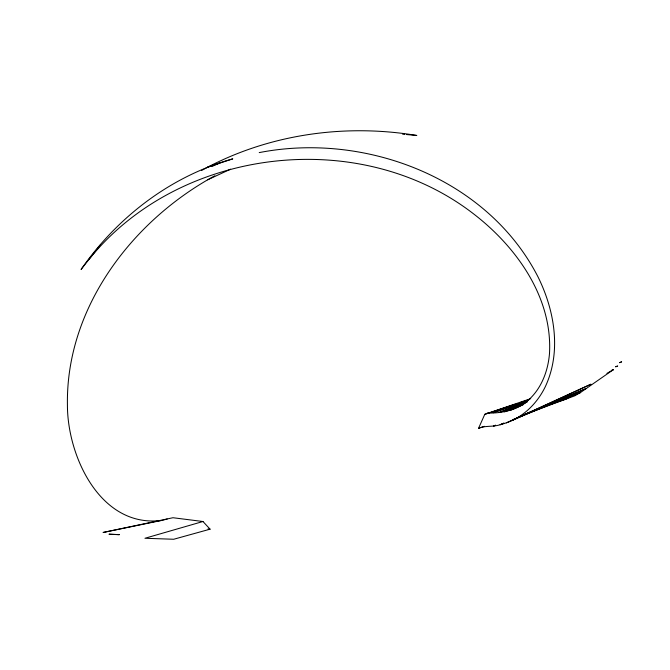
<?xml version="1.0" encoding="UTF-8"?>
<svg xmlns="http://www.w3.org/2000/svg" width="670" height="670" viewBox="0 0 670 670"><rect width="100%" height="100%" fill="white"/><g stroke="black" fill="none" stroke-linecap="round" stroke-linejoin="round"><path stroke-width="1" d="M484.485 426.329L478.548 428.306L484.779 414.328L530.707 398.65M100.592 244.676L81.078 269.449C117.501 216.98 170.892 176.076 232.775 158.865L207.842 167.065L201.461 170.548M88.842 259.55C179.619 146.546 361.314 125.449 475.256 215.179C517.207 247.975 552.557 298.024 549.5 353.417C548.127 370.359 541.896 387.536 529.25 399.32C518.119 410.216 502.257 413.34 487.216 413.072M611.442 370.376L613.393 369.647L580.505 392.519L574.76 395.819L523.898 414.738M568.252 397.787L566.552 398.926L547.767 405.199M613.393 369.647L606.928 373.383M214.81 175.808C132.065 220.765 65.735 307.991 67.427 405.057C67.36 456.471 100.617 528.295 161.813 520.414L103.063 532.482L172.969 517.726L202.968 521.511L210.079 529.174L173.698 539.258L144.955 538.27L202.968 521.511M478.548 428.306C485.197 425.391 493.112 427.117 500.071 424.755C506.436 423.113 512.542 420.584 518.203 417.226C529.97 410.04 539.208 399.186 545.229 386.85C561.736 351.834 554.626 310.31 537.935 276.743C487.35 178.12 365.116 131.906 259.231 152.601M207.641 179.811L230.622 169.158M512.424 420.35L590.974 384.203L506.361 422.862L585.923 388.642L544.442 406.087M212.214 166.361L219.827 162.952L207.842 167.065C271.593 133.807 346.105 123.716 416.815 135.466L406.698 134.553M510.012 410.459L523.362 404.638M525.69 402.787L504.594 411.799L523.923 403.968M503.924 423.13L500.071 424.755L503.941 423.206M524.183 414.613L537.692 408.935M539.618 408.122L542.516 406.899M615.738 366.783L617.673 365.996L615.73 366.758M513.639 419.32L580.505 392.519L543.387 406.824M527.206 401.481L498.999 412.544L527.357 401.916M528.714 399.982L493.271 412.678L527.826 400.735M484.779 414.328L515.448 404.169M519.401 402.854L528.303 399.906M162.701 520.188L167.173 519.032M119.252 534.618L108.976 534.199L119.235 534.702M402.645 134.184L404.672 134.369M208.018 528.915L210.079 529.174M621.593 361.825L619.683 362.654L621.593 361.825M495.524 425.257L493.572 426.011L495.532 425.283"/></g></svg>
